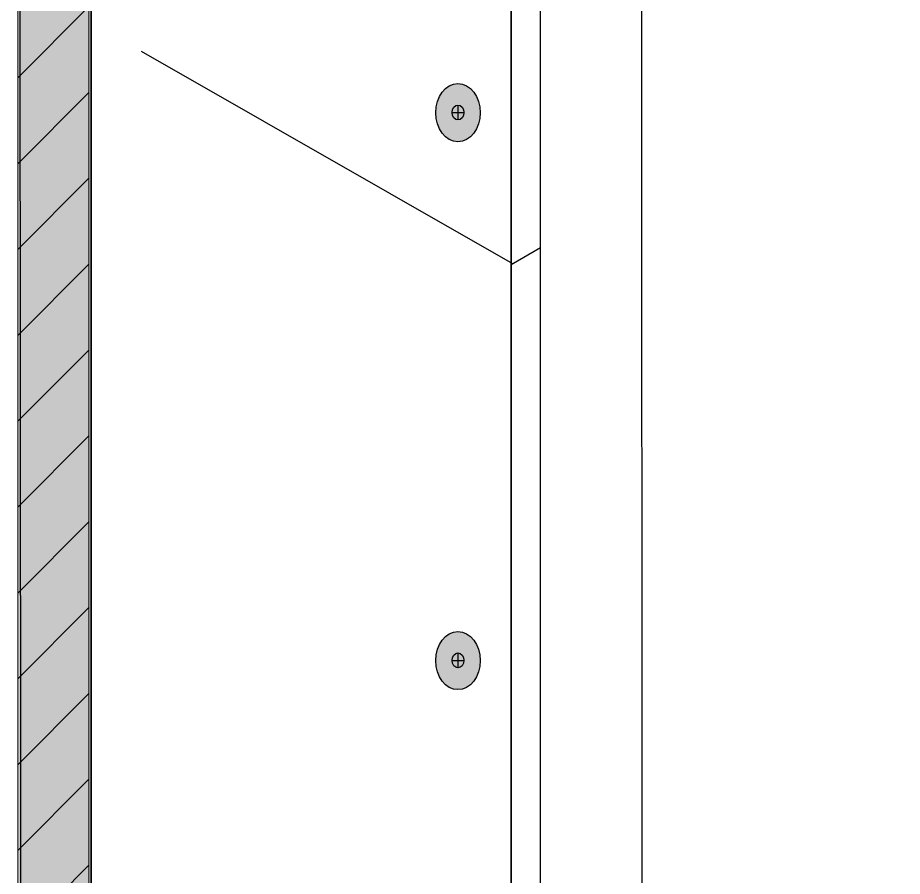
# Model space of a CAD drawing. Extents: x -1140 to 5605, y -816 to 1734.
# Drawn here: x 3898.7 to 4044.5, y 1094.3 to 1235.7 of the extents above; entities that cross this region are included whole.
import ezdxf

# ---------------------------------------------------------------- set-up
doc = ezdxf.new("R2010")
doc.units = 0
doc.header["$MEASUREMENT"] = 0
for name, color, linetype, lineweight in [('.ATI-HATCH', 7, 'Continuous', 0), ('G-ANNO-TTLB', 7, 'Continuous', 0), ('Layer 12', 7, 'Continuous', 0), ('TYVEK', 7, 'Continuous', 0)]:
    doc.layers.add(name, color=color, linetype=linetype, lineweight=lineweight)

# ---------------------------------------------------------------- blocks, each defined once
blk = doc.blocks.new('Block_274')
at = {"layer": 'TYVEK', "true_color": 0x003b71, "transparency": 33554687}
h = blk.add_hatch(color=156, dxfattribs=at)
h.dxf.hatch_style = 2
edge = h.paths.add_edge_path()
edge.add_ellipse((3971.24, 1220.1), major_axis=(0, 4.78), ratio=0.766948, start_angle=0, end_angle=360)
at = {"layer": 'TYVEK', "color": 18, "lineweight": 25, "true_color": 0x000000}
for p, q in [((3970.27, 1220.13), (3972.21, 1220.13)), ((3971.24, 1221.36), (3971.24, 1218.9))]:
    blk.add_line(p, q, dxfattribs=at)
blk.add_lwpolyline([(3970.73, 1224.52)], dxfattribs=at)
for centre, major_axis, ratio in [((3971.24, 1220.1), (0, 4.78), 0.766948), ((3971.24, 1220.13), (0, 1.23), 0.788846)]:
    blk.add_ellipse(centre, major_axis=major_axis, ratio=ratio, dxfattribs=at)
blk = doc.blocks.new('Block_276')
at = {"layer": 'TYVEK', "true_color": 0x003b71, "transparency": 33554687}
h = blk.add_hatch(color=156, dxfattribs=at)
h.dxf.hatch_style = 2
edge = h.paths.add_edge_path()
edge.add_ellipse((3971.24, 1129.85), major_axis=(0, 4.78), ratio=0.766948, start_angle=0, end_angle=360)
at = {"layer": 'TYVEK', "color": 18, "lineweight": 25, "true_color": 0x000000}
for p, q in [((3971.24, 1131.11), (3971.24, 1128.65)), ((3970.27, 1129.88), (3972.21, 1129.88))]:
    blk.add_line(p, q, dxfattribs=at)
blk.add_lwpolyline([(3970.73, 1124.74)], dxfattribs=at)
for centre, major_axis, ratio in [((3971.24, 1129.85), (0, 4.78), 0.766948), ((3971.24, 1129.88), (0, 1.23), 0.788846)]:
    blk.add_ellipse(centre, major_axis=major_axis, ratio=ratio, dxfattribs=at)
blk = doc.blocks.new('Block_270')
at = {"layer": 'TYVEK'}
for name in ['Block_274', 'Block_276']:
    blk.add_blockref(name, (0, 0), dxfattribs=at)
blk = doc.blocks.new('Block_277')
at = {"layer": 'TYVEK', "color": 18, "lineweight": 25, "true_color": 0x000000}
for q in [(3910.81, 1023.01), (3910.81, 1002.77)]:
    blk.add_line((3910.81, 1361.1), q, dxfattribs=at)

msp = doc.modelspace()

# ---------------------------------------------------------------- hatches: boundary and pattern name
at = {"layer": '.ATI-HATCH', "true_color": 0x808080, "transparency": 33554483}
for points in [[(3910.7, 1361.23), (3898.7, 1367.75), (3898.7, 1009.74)], [(3898.7, 1009.74), (3910.81, 1002.96), (3910.7, 1361.23)]]:
    msp.add_hatch(color=8, dxfattribs=at).paths.add_polyline_path(points)
at = {"layer": 'G-ANNO-TTLB', "true_color": 0xff00ff, "transparency": 33554687}
h = msp.add_hatch(color=6, dxfattribs=at)
edge = h.paths.add_edge_path()
edge.add_spline(control_points=[(5285.56, -733.23), (5285.56, -733.23), (2356.04, -733.23), (2356.04, -733.23), (2356.04, -733.23), (2356.04, 1723.77), (2356.04, 1723.77), (2356.04, 1723.77), (5285.56, 1723.77), (5285.56, 1723.77), (5285.56, 1723.77), (5285.56, -733.23), (5285.56, -733.23)], knot_values=[0, 0, 0, 0, 1, 1, 1, 2, 2, 2, 3, 3, 3, 4, 4, 4, 4], degree=3, periodic=0)
edge = h.paths.add_edge_path()
edge.add_spline(control_points=[(2365.04, 1714.77), (2365.04, 1714.77), (2365.04, -724.23), (2365.04, -724.23), (2365.04, -724.23), (5276.56, -724.23), (5276.56, -724.23), (5276.56, -724.23), (5276.56, 1714.77), (5276.56, 1714.77), (5276.56, 1714.77), (2365.04, 1714.77), (2365.04, 1714.77)], knot_values=[0, 0, 0, 0, 1, 1, 1, 2, 2, 2, 3, 3, 3, 4, 4, 4, 4], degree=3, periodic=0)
edge.add_line((2365.04, 1714.77), (2365.04, 1714.77))
at = {"layer": 'Layer 12', "true_color": 0x000000, "transparency": 33554687}
h = msp.add_hatch(dxfattribs=at)
h.set_pattern_fill('_U', color=18, scale=10, angle=45, style=2, pattern_type=0)
h.set_pattern_definition([(45, (0, 0), (-7.071067, 7.07107), [])])
h.paths.add_polyline_path([(3910.44, 1002.74), (3898.7, 1009.52), (3898.7, 1367.75), (3910.44, 1360.97)])

# ---------------------------------------------------------------- linework, layer by layer
at = {"layer": '.ATI-HATCH'}
for points in [[(3910.7, 1361.23), (3898.7, 1367.75), (3898.7, 1009.74)], [(3898.7, 1009.74), (3910.81, 1002.96), (3910.7, 1361.23)]]:
    msp.add_lwpolyline(points, dxfattribs=at)
at = {"layer": 'G-ANNO-TTLB'}
for points in [[(5285.56, -733.23), (5285.56, -733.23), (2356.04, -733.23), (2356.04, -733.23), (2356.04, -733.23), (2356.04, 1723.77), (2356.04, 1723.77), (2356.04, 1723.77), (5285.56, 1723.77), (5285.56, 1723.77), (5285.56, 1723.77), (5285.56, -733.23), (5285.56, -733.23)], [(2365.04, 1714.77), (2365.04, 1714.77), (2365.04, -724.23), (2365.04, -724.23), (2365.04, -724.23), (5276.56, -724.23), (5276.56, -724.23), (5276.56, -724.23), (5276.56, 1714.77), (5276.56, 1714.77), (5276.56, 1714.77), (2365.04, 1714.77), (2365.04, 1714.77)]]:
    msp.add_open_spline(points, degree=3, knots=[0, 0, 0, 0, 1, 1, 1, 2, 2, 2, 3, 3, 3, 4, 4, 4, 4], dxfattribs=at)
at = {"layer": 'Layer 12'}
msp.add_lwpolyline([(3910.44, 1002.74), (3898.7, 1009.52), (3898.7, 1367.75), (3910.44, 1360.97)], close=True, dxfattribs=at)
at = {"layer": 'TYVEK', "color": 33, "lineweight": 25, "true_color": 0xcc9966}
msp.add_line((4001.64, 944.31), (4001.5, 1419.64), dxfattribs=at)
at = {"layer": 'TYVEK', "color": 2, "lineweight": 25, "true_color": 0xffff00}
for p, q in [((3984.84, 934.59), (3984.84, 1410)), ((3980.03, 982.85), (3980.03, 1349.44)), ((3919.05, 1230.26), (3980.22, 1195.27)), ((3984.84, 1197.82), (3980.03, 1195.03))]:
    msp.add_line(p, q, dxfattribs=at)
at = {"layer": 'TYVEK', "color": 18, "lineweight": 25, "true_color": 0x000000}
msp.add_line((3980.03, 1407.21), (3980.03, 931.81), dxfattribs=at)
msp.add_lwpolyline([(3784.34, 1108.48), (3784.04, 1433.74), (3898.91, 1368.05), (3899.21, 1043.12)], close=True, dxfattribs=at)

# ---------------------------------------------------------------- block references
at = {"layer": 'TYVEK'}
for name in ['Block_270', 'Block_277']:
    msp.add_blockref(name, (0, 0), dxfattribs=at)

doc.saveas('drawing.dxf')
